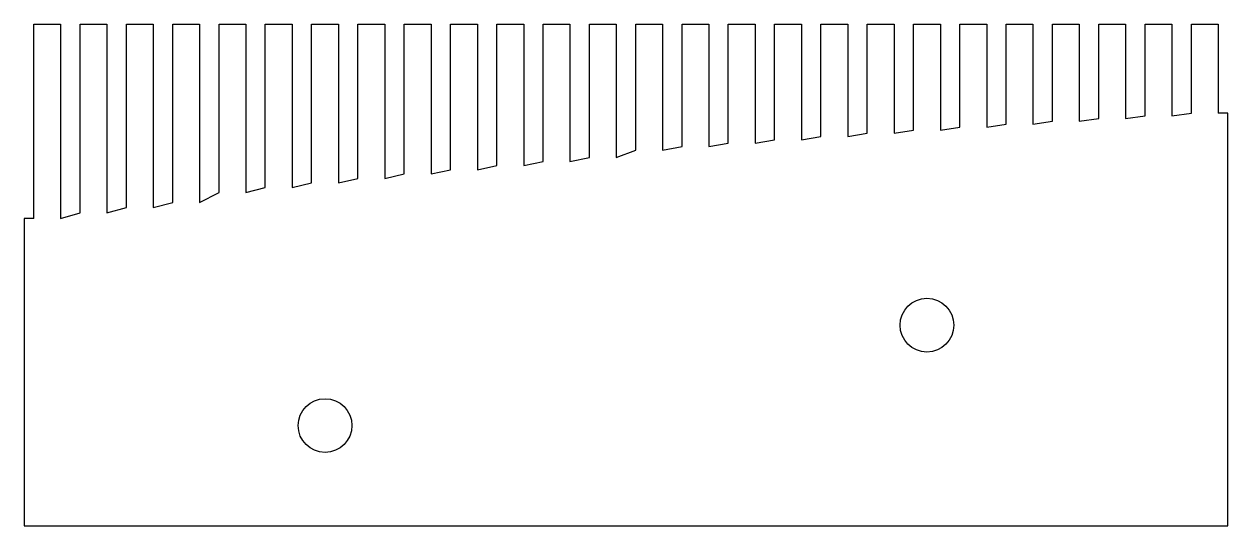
# Model space of a CAD drawing. Header units: millimetres. Extents: x 0 to 3, y 0 to 1.25.
import ezdxf

# ---------------------------------------------------------------- set-up
doc = ezdxf.new("R2010")
doc.units = ezdxf.units.MM

msp = doc.modelspace()

# ---------------------------------------------------------------- linework, layer by layer
at = {"color": 0}
for p, q in [((2.745, 1.0148), (2.7935, 1.0214)), ((2.8604, 1.0214), (2.9089, 1.028)), ((2.2834, 0.9859), (2.3319, 0.9935)), ((2.3988, 0.9935), (2.4473, 1.0008)), ((2.5142, 1.0008), (2.5627, 1.0079)), ((2.6296, 1.0079), (2.6781, 1.0148)), ((1.8219, 0.9536), (1.8704, 0.962)), ((1.9373, 0.962), (1.9858, 0.9702)), ((2.0527, 0.9702), (2.1012, 0.9782)), ((2.1681, 0.9782), (2.2166, 0.9859)), ((1.4757, 0.9173), (1.5243, 0.936)), ((1.5911, 0.936), (1.6396, 0.9449)), ((1.7065, 0.9449), (1.755, 0.9536)), ((1.245, 0.8975), (1.2935, 0.9076)), ((1.3604, 0.9076), (1.4089, 0.9173)), ((0.8988, 0.8656), (0.9473, 0.8766)), ((1.0142, 0.8766), (1.0627, 0.8872)), ((1.1296, 0.8872), (1.1781, 0.8975)), ((0.5527, 0.8308), (0.6012, 0.8428)), ((0.6681, 0.8428), (0.7166, 0.8544)), ((0.7834, 0.8544), (0.8319, 0.8656)), ((0.4373, 0.8059), (0.4858, 0.8308)), ((0.2065, 0.7795), (0.255, 0.7929)), ((0.3219, 0.7929), (0.3704, 0.8059)), ((0.0911, 0.7657), (0.1396, 0.7795))]:
    msp.add_line(p, q, dxfattribs=at)
for points in [[(0.0243, 0.7657), (0.0243, 1.25), (0.0911, 1.25), (0.0911, 0.7657)], [(0.1396, 0.7795), (0.1396, 1.25), (0.2065, 1.25), (0.2065, 0.7795)], [(0.255, 0.7929), (0.255, 1.25), (0.3219, 1.25), (0.3219, 0.7929)], [(0.3704, 0.8059), (0.3704, 1.25), (0.4373, 1.25), (0.4373, 0.8059)], [(0.4858, 0.8308), (0.4858, 1.25), (0.5527, 1.25), (0.5527, 0.8308)], [(0.6012, 0.8428), (0.6012, 1.25), (0.6681, 1.25), (0.6681, 0.8428)], [(0.7166, 0.8544), (0.7166, 1.25), (0.7834, 1.25), (0.7834, 0.8544)], [(0.8319, 0.8656), (0.8319, 1.25), (0.8988, 1.25), (0.8988, 0.8656)], [(0.9473, 0.8766), (0.9473, 1.25), (1.0142, 1.25), (1.0142, 0.8766)], [(1.0627, 0.8872), (1.0627, 1.25), (1.1296, 1.25), (1.1296, 0.8872)], [(1.1781, 0.8975), (1.1781, 1.25), (1.245, 1.25), (1.245, 0.8975)], [(1.2935, 0.9076), (1.2935, 1.25), (1.3604, 1.25), (1.3604, 0.9076)], [(1.4089, 0.9173), (1.4089, 1.25), (1.4757, 1.25), (1.4757, 0.9173)], [(1.5243, 0.936), (1.5243, 1.25), (1.5911, 1.25), (1.5911, 0.936)], [(1.6396, 0.9449), (1.6396, 1.25), (1.7065, 1.25), (1.7065, 0.9449)], [(1.755, 0.9536), (1.755, 1.25), (1.8219, 1.25), (1.8219, 0.9536)], [(1.8704, 0.962), (1.8704, 1.25), (1.9373, 1.25), (1.9373, 0.962)], [(1.9858, 0.9702), (1.9858, 1.25), (2.0527, 1.25), (2.0527, 0.9702)], [(2.1012, 0.9782), (2.1012, 1.25), (2.1681, 1.25), (2.1681, 0.9782)], [(2.2166, 0.9859), (2.2166, 1.25), (2.2834, 1.25), (2.2834, 0.9859)], [(2.3319, 0.9935), (2.3319, 1.25), (2.3988, 1.25), (2.3988, 0.9935)], [(2.4473, 1.0008), (2.4473, 1.25), (2.5142, 1.25), (2.5142, 1.0008)], [(2.5627, 1.0079), (2.5627, 1.25), (2.6296, 1.25), (2.6296, 1.0079)], [(2.6781, 1.0148), (2.6781, 1.25), (2.745, 1.25), (2.745, 1.0148)], [(2.7935, 1.0214), (2.7935, 1.25), (2.8604, 1.25), (2.8604, 1.0214)], [(2.9089, 1.028), (2.9089, 1.25), (2.9757, 1.25), (2.9757, 1.028)], [(3, 0), (3, 1.028), (2.9757, 1.028)], [(0.0243, 0.7657), (0, 0.7657), (0, 0), (3, 0)]]:
    msp.add_lwpolyline(points, dxfattribs=at)
for centre in [(2.25, 0.5), (0.75, 0.25)]:
    msp.add_circle(centre, 0.0669, dxfattribs=at)

doc.saveas('drawing.dxf')
